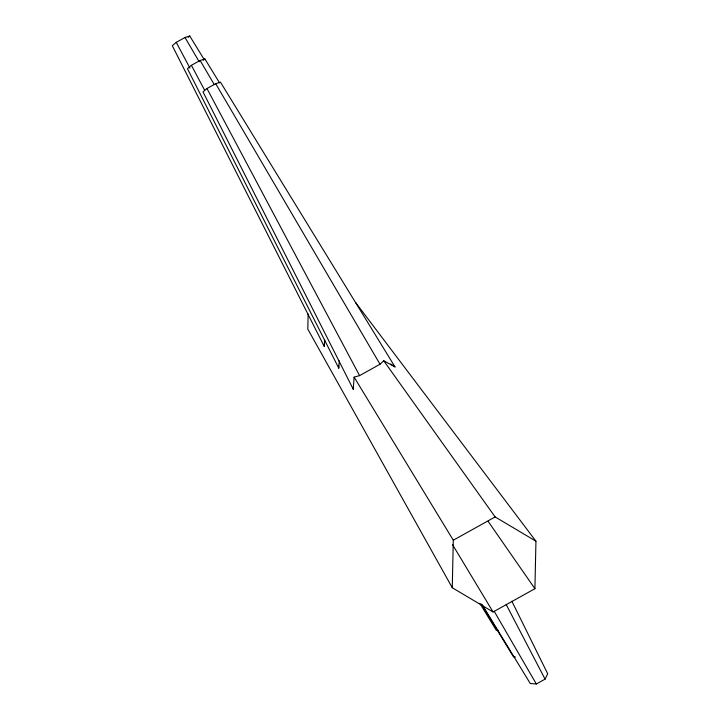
<?xml version="1.0" encoding="UTF-8"?>
<svg xmlns="http://www.w3.org/2000/svg" width="720" height="720" viewBox="0 0 720 720"><rect width="100%" height="100%" fill="white"/><g stroke="black" fill="none" stroke-linecap="round" stroke-linejoin="round"><path stroke-width="1.08" d="M308.133 313.911L307.809 329.121L452.268 587.736L493.074 611.982L534.915 588.708L535.941 541.188L355.617 302.517M452.268 587.736L453.294 540.207L354.105 377.127L359.586 375.615L380.025 364.239L383.733 360.756L395.019 366.921L220.473 82.179L215.694 83.682L206.964 88.542L203.013 91.89L353.259 389.268L354.105 377.127M203.85 58.995L189.756 36L184.986 37.503L176.256 42.354L172.305 45.711L324.252 346.446L324.711 339.84M219.564 82.872L204.903 58.959L200.124 60.462L191.403 65.313L187.452 68.67L338.76 368.154L339.264 360.855M482.238 604.764L530.244 683.478L536.337 684L545.067 679.149L547.695 673.767L511.866 601.236M188.181 37.341L189.756 36M203.319 60.3L204.903 58.959M453.294 540.207L495.135 516.933L535.941 541.188M498.213 630.279L496.179 630.108L479.835 603.306M515.547 657.045L513.513 656.874L481.32 604.089M390.636 364.005L395.019 366.921M383.733 360.756L495.135 516.933M488.088 521.271L534.915 588.708M452.484 544.545L493.074 611.982M215.694 83.682L380.025 364.239M200.124 60.462L214.29 84.645M184.986 37.503L199.179 61.74M494.145 611.199L536.337 684M206.964 88.542L359.586 375.615M191.403 65.313L204.597 90.144M176.256 42.354L189.972 68.148M506.187 604.503L545.067 679.149M353.16 387.171L353.259 389.268M338.652 365.949L338.76 368.154M324.144 344.232L324.252 346.446"/></g></svg>
